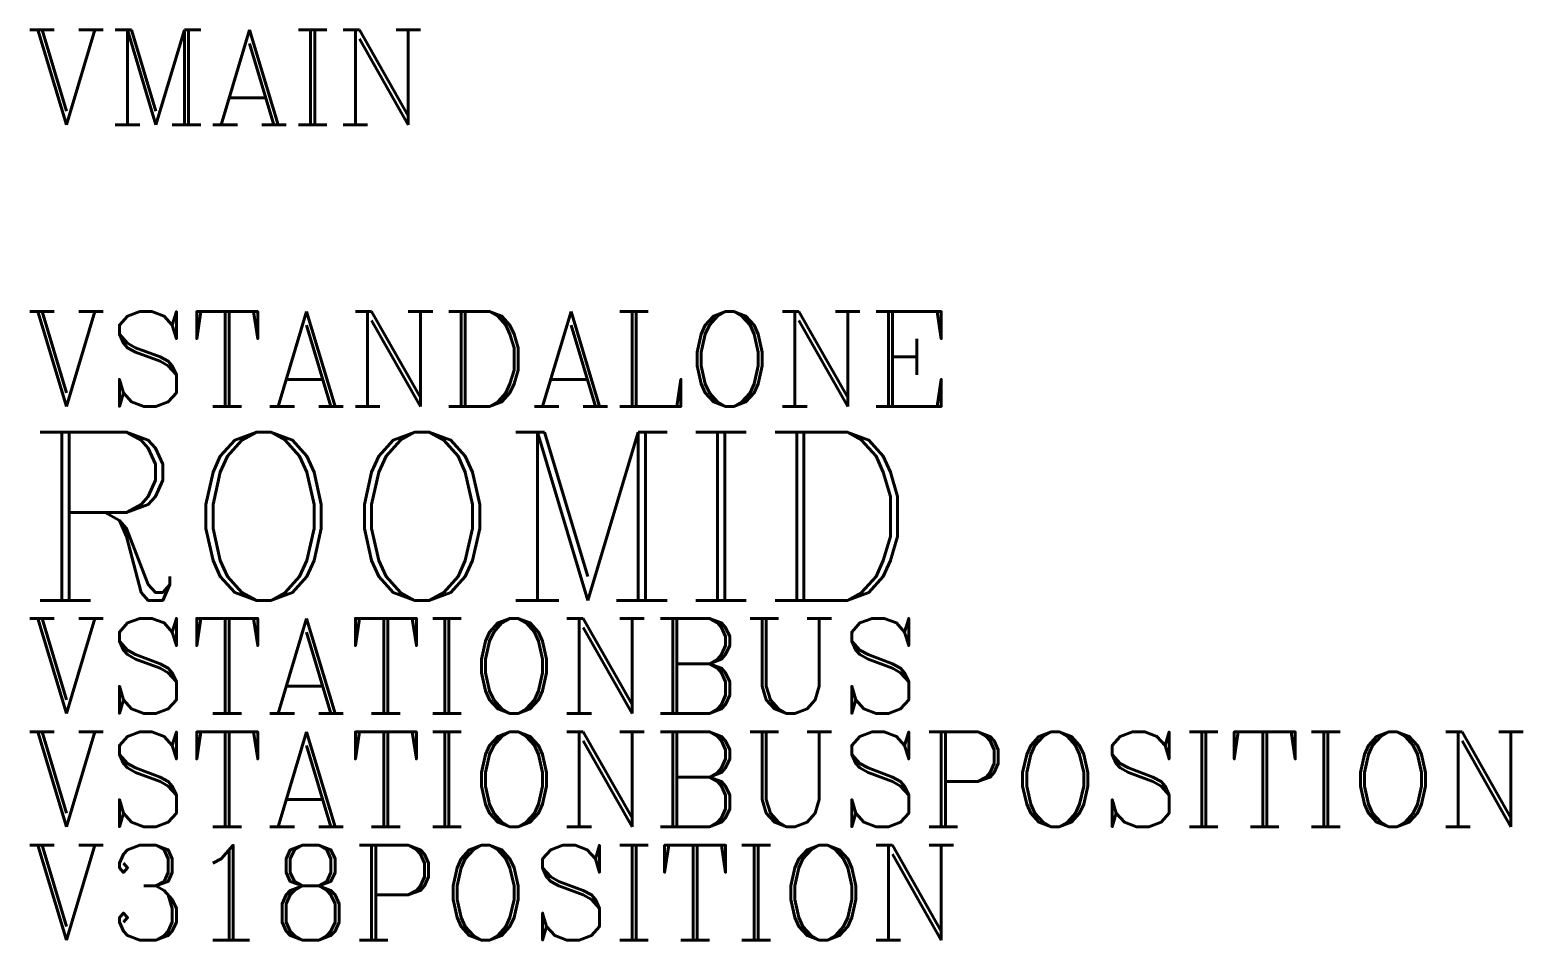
# Model space of a CAD drawing. Header units: inches. Extents: x -10 to 606, y -621 to 60.
# Drawn here: x 511.9 to 606.2, y -620.9 to -563.3 of the extents above.
import ezdxf

# ---------------------------------------------------------------- set-up
doc = ezdxf.new("R2010")
doc.units = ezdxf.units.IN
doc.header["$LTSCALE"] = 48
doc.header["$MEASUREMENT"] = 0
doc.styles.add('ROMANC', font='COMPLEX.SHX')
doc.styles.add('WSNotes', font='complex.shx', dxfattribs={"height": 18})

msp = doc.modelspace()

# ---------------------------------------------------------------- texts
at = {"flags": 1}
for tag, p, height, style in [('VMAIN', (511.594, -569.335), 6, 'ROMANC'), ('VSTANDALONE', (511.594, -587.139), 6, 'ROMANC'), ('ROOMID', (511.594, -599.395), 10.625, 'WSNotes'), ('VSTATIONBUS', (511.594, -606.537), 6, 'ROMANC'), ('VSTATIONBUSPOSITION', (511.594, -613.702), 6, 'ROMANC'), ('V318POSITION', (511.594, -620.868), 6, 'ROMANC')]:
    msp.add_attdef(tag, p, '', height=height, dxfattribs=dict(at, style=style))

doc.saveas('drawing.dxf')
